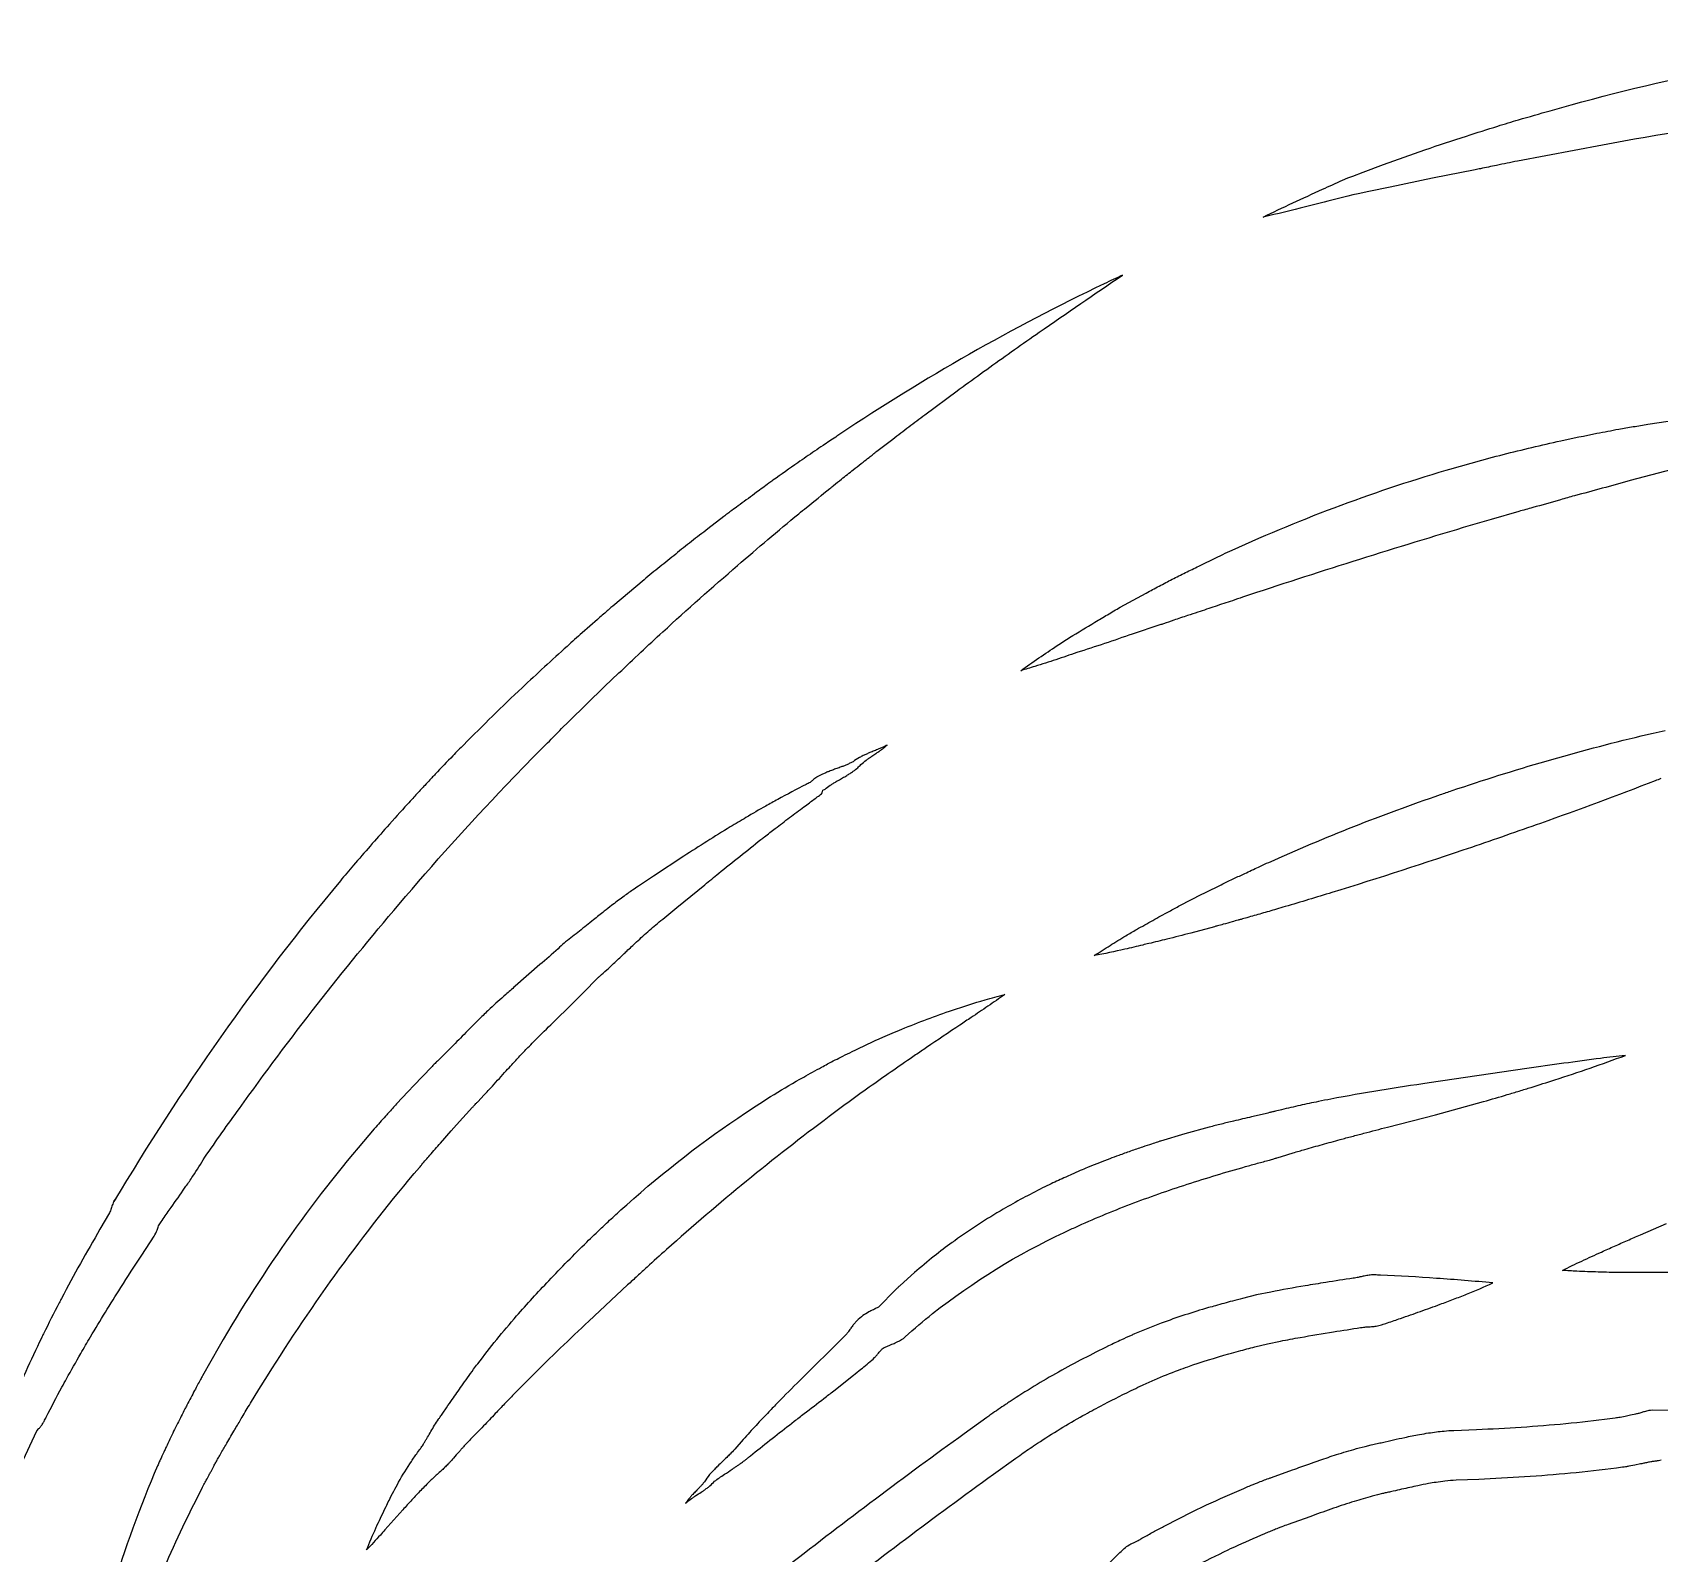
# Model space of a CAD drawing. Header units: millimetres. Extents: x 4236 to 5436, y 1579 to 2339.
# Drawn here: x 4937.3 to 5004.6, y 2058.3 to 2121.2 of the extents above; entities that cross this region are included whole.
import ezdxf

# ---------------------------------------------------------------- set-up
doc = ezdxf.new("R2010")
doc.units = ezdxf.units.MM
doc.layers.add('Default', color=70, linetype='Continuous')

msp = doc.modelspace()

# ---------------------------------------------------------------- linework, layer by layer
at = {"layer": 'Default'}
for points in [[(5016.408, 2118.696, 0.015101), (5002.293, 2116.535), (4998.775, 2115.871, 0.003196), (4998.336, 2115.785, 0.001319), (4997.897, 2115.695, -0.001776), (4997.239, 2115.559, -0.001217), (4997.019, 2115.515), (4995.258, 2115.166), (4993.505, 2114.794), (4992.625, 2114.613), (4992.184, 2114.523), (4991.963, 2114.479), (4991.746, 2114.423, -0.002016), (4990.441, 2114.087, -0.004586), (4988.689, 2113.66, -0.001402), (4988.248, 2113.558, -0.00423), (4989.474, 2114.143, -0.003023), (4990.709, 2114.71, -0.001302), (4991.537, 2115.082), (4991.745, 2115.174), (4991.956, 2115.254), (4992.38, 2115.412), (4993.23, 2115.725), (4994.936, 2116.342, -0.000984), (4996.656, 2116.906, -0.002569), (4997.95, 2117.319, -0.001161), (4998.382, 2117.453, -0.001562), (4998.816, 2117.581, -0.00141), (5000.122, 2117.955), (5000.993, 2118.203), (5001.429, 2118.327), (5001.868, 2118.438, -0.034083), (5016.109, 2121.157, -0.034686)], [(4936.86, 2061.942), (4937.52, 2063.353), (4937.606, 2063.447, 0.009788), (4937.691, 2063.548, 0.019575), (4937.746, 2063.623, 0.016106), (4937.818, 2063.749, -0.000703), (4937.908, 2063.927, -0.006697), (4938.557, 2065.161, -0.000893), (4938.749, 2065.511, -0.004206), (4939.335, 2066.552, -0.003861), (4939.736, 2067.241, -0.004154), (4940.356, 2068.264, -0.002193), (4940.99, 2069.281, -0.004425), (4941.857, 2070.627), (4942.369, 2071.405, 0.039465), (4942.493, 2071.661, 0.006847), (4942.554, 2071.83), (4942.668, 2072.002, -0.005093), (4942.997, 2072.485, -0.001594), (4943.577, 2073.309, 0.001441), (4943.689, 2073.47, 0.00498), (4943.971, 2073.884, 0.014193), (4944.464, 2074.671, -0.003882), (4945.9, 2076.694, -0.020719), (4952.505, 2085.14, -0.013983), (4956.916, 2090.045), (4958.062, 2091.23, 0.000863), (4958.647, 2091.814, 0.001485), (4959.229, 2092.4), (4959.52, 2092.694), (4961, 2094.136), (4961.601, 2094.703, -0.005527), (4963.411, 2096.4, -0.007209), (4966.504, 2099.147, -0.003404), (4967.763, 2100.223, -0.001693), (4969.034, 2101.285, 0.000659), (4969.356, 2101.545, 0.001567), (4970.32, 2102.331, -0.001544), (4970.481, 2102.461, -0.002346), (4970.806, 2102.719, -0.000919), (4971.295, 2103.103, 0.001367), (4971.621, 2103.36, 0.000944), (4971.702, 2103.424, 0.001373), (4971.947, 2103.617, -0.001027), (4972.109, 2103.746, -0.002485), (4972.273, 2103.873), (4972.932, 2104.378, -0.001312), (4973.591, 2104.883, -0.001919), (4973.922, 2105.134, -0.003183), (4974.256, 2105.382), (4975.59, 2106.375, 0.001298), (4975.927, 2106.617, 0.000691), (4976.938, 2107.351, -0.002877), (4978.981, 2108.791, -0.003566), (4982.428, 2111.152, 0.002542), (4981.67, 2110.797, 0.035619), (4970.74, 2104.579, -0.000669), (4970.566, 2104.461, -0.000542), (4970.042, 2104.11, 0.00159), (4969.693, 2103.875, 0.003055), (4969.347, 2103.637, 0.000493), (4969.002, 2103.396, 0.001877), (4967.97, 2102.669, 0.000967), (4967.8, 2102.546, 0.001977), (4967.291, 2102.173, -0.00075), (4966.613, 2101.674, -0.000872), (4966.528, 2101.612, -0.00051), (4966.274, 2101.425, 0.002467), (4966.104, 2101.3, 0.004752), (4965.937, 2101.172), (4965.271, 2100.657, 0.000245), (4964.938, 2100.399, 0.001029), (4964.605, 2100.141, 0.002206), (4964.274, 2099.881, 0.003384), (4963.946, 2099.617, -0.000541), (4963.29, 2099.09, 0.001701), (4962.962, 2098.825, 0.003017), (4962.637, 2098.557), (4961.349, 2097.47, 0.001826), (4961.269, 2097.403, 0.002949), (4961.109, 2097.266, 0.002088), (4960.712, 2096.919), (4960.078, 2096.364, 0.001398), (4959.451, 2095.801, 0.005283), (4957.592, 2094.088, 0.009906), (4955.179, 2091.729, 0.006182), (4954.732, 2091.279, 0.002396), (4953.999, 2090.515, 0.00157), (4953.926, 2090.439, 0.002392), (4953.782, 2090.285, 0.000953), (4953.568, 2090.052, -0.001378), (4953.424, 2089.898, 0.001323), (4953.066, 2089.51, 0.002961), (4952.854, 2089.276, 0.003267), (4952.006, 2088.336, 0.003922), (4950.618, 2086.747, 0.002227), (4950.074, 2086.102, 0.039841), (4940.71, 2072.837), (4940.769, 2072.937, 0.038512), (4940.658, 2072.732, 0.022413), (4940.591, 2072.555, 0.005659), (4940.56, 2072.455, 0.003636), (4940.531, 2072.377), (4940.131, 2071.693, 0.004696), (4939.32, 2070.274, 0.007647), (4938.539, 2068.834, 0.001022), (4938.444, 2068.652, 0.005556), (4937.795, 2067.371, 0.001316), (4937.705, 2067.189, 0.015501), (4936.459, 2064.407)], [(5005.748, 2103.269), (5004.59, 2102.959), (5003.431, 2102.659, -0.002484), (5002.278, 2102.339, -0.001794), (5001.123, 2102.029, -0.001367), (5000.548, 2101.864, -0.001499), (4999.398, 2101.541, -0.000337), (4998.822, 2101.381), (4997.676, 2101.043), (4996.528, 2100.712, 0.007899), (4987.4, 2097.837, -0.00337), (4986.974, 2097.691, -0.001346), (4986.262, 2097.454, -0.001316), (4985.549, 2097.217, -0.002301), (4985.12, 2097.078, 0.000758), (4984.551, 2096.882, -0.001921), (4984.124, 2096.736, -0.000941), (4983.981, 2096.689), (4982.835, 2096.31, -0.002208), (4981.692, 2095.92, -0.003656), (4980.539, 2095.543, -0.002949), (4979.676, 2095.251, -0.004673), (4978.805, 2094.973, -0.004049), (4978.218, 2094.796, -0.0062), (4978.969, 2095.323, -0.004435), (4979.731, 2095.833, -0.001903), (4980.243, 2096.167, -0.004303), (4981.286, 2096.801, -0.001373), (4981.811, 2097.113, -0.001028), (4982.337, 2097.422), (4983.408, 2098.007, -0.001878), (4983.677, 2098.151, -0.001066), (4984.217, 2098.437, 0.000364), (4984.487, 2098.58, -0.002779), (4984.759, 2098.717, -0.001673), (4985.033, 2098.852, -0.001133), (4985.581, 2099.12, -0.001364), (4986.268, 2099.453, -0.00286), (4986.682, 2099.65, -0.036466), (4995.824, 2103.09, -0.002046), (4997.001, 2103.42, -0.001507), (4998.18, 2103.742, -0.004118), (5000.558, 2104.309, -0.003843), (5002.056, 2104.614, -0.001496), (5002.956, 2104.787, -0.000637), (5003.559, 2104.889, -0.002153), (5004.162, 2104.988), (5005.369, 2105.175, -0.003466)], [(5004.701, 2090.332, -0.002409), (5004.464, 2090.241, -0.007616), (4999.723, 2088.481, -0.00348), (4996.861, 2087.488, -0.00722), (4991.096, 2085.621, -0.002855), (4989.159, 2085.038, -0.002671), (4988.795, 2084.93, -0.001158), (4988.186, 2084.754, -0.001614), (4987.578, 2084.58, -0.002243), (4987.333, 2084.512, -0.001387), (4987.211, 2084.479, 0.001158), (4986.966, 2084.41, -0.000577), (4986.6, 2084.307, -0.001732), (4986.355, 2084.24, -0.001154), (4986.233, 2084.206), (4985.25, 2083.946, -0.002492), (4984.263, 2083.691, -0.003358), (4983.519, 2083.509, -0.001365), (4983.27, 2083.45, -0.003468), (4982.523, 2083.274, -0.010407), (4981.262, 2083.013, -0.007116), (4981.913, 2083.431, -0.005213), (4982.572, 2083.832, -0.002262), (4983.014, 2084.093, -0.003928), (4983.684, 2084.47, -0.002723), (4984.357, 2084.839, -0.001096), (4984.808, 2085.082), (4985.717, 2085.548, -0.00298), (4986.06, 2085.72, -0.000766), (4986.403, 2085.889, 0.00031), (4986.632, 2086.003, -0.002768), (4986.862, 2086.114, -0.001709), (4987.092, 2086.223, -0.001295), (4987.554, 2086.439, -0.001218), (4988.132, 2086.709, -0.002767), (4988.48, 2086.868, -0.022812), (4995.583, 2089.671, -0.001351), (4996.065, 2089.836, -0.022739), (5003.885, 2092.098, -0.002394), (5004.133, 2092.156, -0.001336), (5004.381, 2092.213, -0.000562), (5004.878, 2092.325, -0.000891)], [(4942.8, 2057.714, -0.015963), (4944.375, 2061.026, -0.004582), (4944.432, 2061.137, -0.003708), (4944.53, 2061.318, 0.002935), (4944.647, 2061.536, 0.002568), (4944.686, 2061.609, 0.001043), (4944.725, 2061.681, 0.000898), (4944.841, 2061.9, -0.002376), (4944.919, 2062.045, -0.004728), (4944.999, 2062.19, 0.000733), (4945.083, 2062.335, 0.00063), (4945.331, 2062.769, -0.001671), (4945.498, 2063.058, -0.003221), (4945.668, 2063.346, 0.000905), (4945.754, 2063.49, 0.001117), (4946.01, 2063.922, -0.001387), (4946.181, 2064.21, -0.002988), (4946.354, 2064.496), (4946.701, 2065.068), (4947.057, 2065.634, -0.03571), (4953.342, 2074.25, 0.001533), (4953.452, 2074.375, 0.002437), (4953.777, 2074.756, -0.001256), (4953.993, 2075.009, -0.003415), (4954.212, 2075.261), (4954.655, 2075.761), (4954.876, 2076.011), (4955.543, 2076.739, -0.005655), (4955.627, 2076.83, -0.002473), (4955.683, 2076.89, -0.001596), (4955.769, 2076.979), (4956.011, 2077.235, 0.002526), (4956.366, 2077.619, 0.001276), (4956.939, 2078.251, -0.001169), (4957.165, 2078.498, -0.003153), (4957.502, 2078.862, -0.004987), (4957.835, 2079.21, -0.001971), (4958.065, 2079.445, -0.003728), (4958.778, 2080.152), (4959.752, 2081.103, 0.005899), (4960.724, 2082.088, 0.001618), (4960.807, 2082.161, 0.005311), (4961.376, 2082.681, 0.002349), (4961.787, 2083.068, -0.000503), (4961.922, 2083.197, -0.002869), (4962.324, 2083.576, -0.003222), (4962.591, 2083.821, -0.004481), (4962.859, 2084.06, -0.006087), (4963.128, 2084.289, -0.004876), (4963.408, 2084.517), (4963.991, 2084.997), (4965.148, 2085.943, -0.001771), (4965.726, 2086.416, -0.003768), (4967.474, 2087.811, -0.00076), (4967.621, 2087.926, -0.001907), (4968.064, 2088.267, -0.002247), (4968.359, 2088.495, -0.000623), (4968.656, 2088.721, -0.000808), (4968.954, 2088.945, -0.002577), (4969.254, 2089.167, -0.002581), (4969.477, 2089.333, -0.000724), (4969.851, 2089.608, 0.086182), (4970.011, 2089.75, 0.001304), (4970.038, 2089.854), (4970.125, 2089.896, -0.025539), (4970.343, 2090.057, -0.008091), (4970.463, 2090.134, -0.005547), (4970.588, 2090.21, -0.004009), (4970.76, 2090.31, 0.001925), (4970.937, 2090.412, 0.003209), (4971.026, 2090.464, 0.007709), (4971.159, 2090.547, 0.010896), (4971.291, 2090.636, 0.021407), (4971.482, 2090.783, -0.023314), (4971.607, 2090.912, -0.026352), (4971.823, 2091.092, -0.008516), (4971.939, 2091.177, -0.00586), (4972.059, 2091.259, 0.001509), (4972.222, 2091.367, 0.003804), (4972.345, 2091.45, 0.006818), (4972.467, 2091.536, 0.009897), (4972.586, 2091.625, 0.013067), (4972.7, 2091.72, -0.015969), (4972.524, 2091.632, -0.007878), (4972.39, 2091.573, -0.004262), (4972.254, 2091.517, -0.00032), (4972.072, 2091.444, 0.00222), (4971.98, 2091.407, 0.00799), (4971.842, 2091.349, 0.010251), (4971.705, 2091.286, 0.015037), (4971.546, 2091.203, 0.033766), (4971.283, 2091.032, -0.013665), (4971.154, 2090.966, -0.010234), (4971.024, 2090.908, -0.007193), (4970.889, 2090.853, -0.004256), (4970.752, 2090.801, -0.001517), (4970.564, 2090.733, 0.001363), (4970.386, 2090.667, 0.002947), (4970.295, 2090.633, 0.007255), (4970.158, 2090.578, 0.01023), (4970.02, 2090.517, 0.01762), (4969.805, 2090.411, 0.008854), (4969.782, 2090.399, 0.05643), (4969.622, 2090.271, -0.062134), (4969.509, 2090.178, 0.000994), (4969.34, 2090.092, 0.008315), (4968.17, 2089.472, 0.002766), (4967.673, 2089.196, 0.006186), (4966.854, 2088.723, 0.003879), (4966.204, 2088.335, 0.004194), (4965.239, 2087.738, 0.002244), (4964.284, 2087.129), (4963.027, 2086.299), (4962.406, 2085.885, 0.00364), (4962.165, 2085.722, 0.00773), (4961.762, 2085.436, 0.006023), (4961.294, 2085.084, 0.002699), (4960.99, 2084.846, 0.002013), (4960.544, 2084.491, -0.000101), (4960.253, 2084.256, -0.001069), (4959.966, 2084.025, -0.002569), (4959.68, 2083.798, -0.004255), (4959.395, 2083.578), (4959.331, 2083.521, -0.001818), (4959.084, 2083.299, -0.003442), (4958.328, 2082.638), (4957.304, 2081.743, 0.001482), (4956.917, 2081.402, 0.0043), (4956.269, 2080.819, 0.006469), (4955.881, 2080.447, 0.002694), (4955.633, 2080.2, 0.00138), (4955.268, 2079.831, -0.001268), (4954.674, 2079.227, -0.002939), (4954.322, 2078.876), (4954.089, 2078.647, 0.006919), (4953.962, 2078.525, 0.008636), (4953.84, 2078.399), (4953.111, 2077.641), (4952.875, 2077.387), (4952.404, 2076.88, 0.005185), (4952.229, 2076.689, 0.001525), (4952.056, 2076.495, -0.001585), (4951.94, 2076.366, 0.001127), (4951.709, 2076.108, 0.002042), (4951.48, 2075.849, 0.048164), (4945.055, 2066.84), (4944.711, 2066.241), (4944.377, 2065.636, 0.001753), (4944.293, 2065.485, 0.004065), (4944.046, 2065.03, 0.002235), (4943.726, 2064.419, 0.001589), (4943.646, 2064.266, 0.002417), (4943.489, 2063.958, 0.00098), (4943.256, 2063.493, -0.001354), (4943.1, 2063.184, 0.005258), (4942.987, 2062.948, 0.001347), (4942.876, 2062.709, -0.001859), (4942.803, 2062.55, 0.002386), (4942.656, 2062.232, 0.003281), (4942.584, 2062.073, 0.00541), (4942.515, 2061.912, 0.029066), (4940.623, 2056.71, -0.000669)], [(5005.371, 2069.911), (5004.188, 2069.899, 0.000733), (5003.596, 2069.899, -0.001471), (5003.3, 2069.9, -0.002689), (5003.004, 2069.904, -0.003054), (5002.113, 2069.924, -0.004602), (5001.221, 2069.958, -0.00391), (5000.625, 2069.992, -0.005609), (5001.431, 2070.381, -0.004125), (5002.24, 2070.752, -0.001845), (5002.78, 2070.993, -0.002543), (5003.05, 2071.114, -0.001379), (5003.32, 2071.234, 0.00077), (5003.86, 2071.47), (5004.94, 2071.932, -0.028347)], [(4969.847, 2056.129, -0.003861), (4973.448, 2058.878, -0.004903), (4977.093, 2061.563), (4978.011, 2062.222, -0.002856), (4978.182, 2062.344, -0.001193), (4978.462, 2062.54, -0.001405), (4978.746, 2062.732, -0.003646), (4978.917, 2062.846, -0.018378), (4980.795, 2063.986, -0.005925), (4981.522, 2064.382, -0.007929), (4982.759, 2065.009, -0.000894), (4982.885, 2065.07, -0.003457), (4983.256, 2065.247, -0.006469), (4983.748, 2065.469, -0.011901), (4984.752, 2065.872, -0.004284), (4985.135, 2066.01, -0.015815), (4986.835, 2066.543, -0.003093), (4987.235, 2066.654, -0.003383), (4987.907, 2066.83), (4988.433, 2066.961), (4988.962, 2067.068, -0.003708), (4989.782, 2067.221, -0.004909), (4991.163, 2067.454, -0.002852), (4992.275, 2067.625, -0.003849), (4992.345, 2067.635, -0.013827), (4992.555, 2067.657, -0.003479), (4992.626, 2067.662, 0.002451), (4992.732, 2067.669, 0.008484), (4992.838, 2067.679, 0.014904), (4992.925, 2067.691, 0.029614), (4993.15, 2067.744, 0.005986), (4993.218, 2067.766, 0.002861), (4993.32, 2067.801, -0.002706), (4993.389, 2067.824, 0.00094), (4993.935, 2068.01, 0.002597), (4994.756, 2068.296, 0.004359), (4995.577, 2068.593, 0.002797), (4996.123, 2068.799, 0.004028), (4996.667, 2069.013, 0.011245), (4997.746, 2069.473, 0.004236), (4996.581, 2069.577, 0.002648), (4995.422, 2069.663, 0.006702), (4993.109, 2069.795, -0.002823), (4993.036, 2069.798, 0.002975), (4992.927, 2069.804, 0.008068), (4992.819, 2069.806, 0.012874), (4992.729, 2069.803, 0.031514), (4992.534, 2069.779, 0.004399), (4992.429, 2069.758, 0.001423), (4992.254, 2069.72, -0.002576), (4992.184, 2069.705, -0.007015), (4992.078, 2069.685, -0.01056), (4991.972, 2069.669, 0.003073), (4990.838, 2069.495, 0.002867), (4989.985, 2069.355, 0.006087), (4988.561, 2069.095), (4987.975, 2068.976), (4987.398, 2068.832, 0.001941), (4986.977, 2068.724, 0.004958), (4986.274, 2068.532, 0.002133), (4985.993, 2068.452, 0.018086), (4984.032, 2067.809, 0.012154), (4982.926, 2067.365, 0.00182), (4982.79, 2067.305, 0.00463), (4982.382, 2067.119, 0.004261), (4981.853, 2066.867, 0.006482), (4980.815, 2066.344, 0.007961), (4979.786, 2065.79, 0.018751), (4977.779, 2064.57, 0.00305), (4977.595, 2064.448, 0.001516), (4977.29, 2064.242, 0.001311), (4976.988, 2064.031, 0.003285), (4976.813, 2063.905), (4975.884, 2063.239, 0.004896), (4972.207, 2060.531, 0.003781), (4968.581, 2057.762)], [(4981.128, 2057.082, -0.0167), (4982.326, 2058.323, -0.002052), (4982.503, 2058.495, -0.065575), (4982.699, 2058.637, -0.009559), (4982.78, 2058.677, -0.001662), (4982.917, 2058.741, 0.007167), (4983.024, 2058.797, 0.002326), (4983.076, 2058.826, 0.002357), (4983.234, 2058.914, -0.002912), (4983.339, 2058.973, -0.003232), (4983.549, 2059.09, -0.002018), (4983.76, 2059.205, -0.001611), (4984.184, 2059.433, -0.009704), (4985.689, 2060.189, -0.001197), (4985.907, 2060.292, -0.009643), (4987.446, 2060.978, -0.001178), (4987.668, 2061.072, -0.000528), (4988.014, 2061.213, -0.004092), (4988.246, 2061.304, -0.007433), (4988.478, 2061.39, -0.005049), (4988.593, 2061.429), (4989.469, 2061.745, -0.001801), (4990.138, 2061.985, -0.002467), (4990.59, 2062.144, -0.005421), (4991.281, 2062.374, -0.009383), (4992.108, 2062.62, -0.001524), (4992.227, 2062.653), (4992.468, 2062.716), (4992.72, 2062.777, -0.004562), (4992.843, 2062.806, -0.002242), (4992.961, 2062.831, 0.002276), (4993.186, 2062.879, 0.001305), (4993.64, 2062.981, -0.0025), (4994.108, 2063.085, -0.007838), (4994.715, 2063.206, -0.006922), (4995.092, 2063.269, -0.015093), (4995.736, 2063.349, -0.011237), (4996.135, 2063.376), (4997.073, 2063.414, 0.00535), (4998.925, 2063.514, 0.006951), (5000.767, 2063.661, 0.008989), (5002.593, 2063.867), (5002.807, 2063.896, 0.004632), (5003.019, 2063.928), (5003.224, 2063.968), (5003.445, 2064.014), (5003.668, 2064.061, 0.004338), (5003.737, 2064.076, 0.008299), (5003.806, 2064.092, 0.012178), (5003.889, 2064.117, -0.003378), (5004.025, 2064.161, -0.01292), (5004.121, 2064.189, -0.022108), (5004.219, 2064.211, -0.035708), (5004.334, 2064.222), (5005.286, 2064.218, 0.002685)], [(5004.709, 2062.149, -0.024491), (5004.607, 2062.123, -0.009418), (5004.548, 2062.112, -0.006195), (5004.488, 2062.103, -0.00355), (5004.339, 2062.084, 0.008331), (5004.279, 2062.075, 0.009123), (5004.19, 2062.059, 0.005008), (5004.101, 2062.04, -0.002352), (5003.953, 2062.008, -0.005521), (5003.864, 2061.99), (5003.626, 2061.941), (5003.37, 2061.892, -0.010715), (5003.306, 2061.88, -0.006723), (5003.243, 2061.87, -0.0039), (5003.118, 2061.853), (5002.868, 2061.819, -0.009416), (5000.962, 2061.604, -0.007278), (4999.061, 2061.452, -0.005666), (4997.164, 2061.349), (4996.227, 2061.311, 0.016626), (4995.768, 2061.275, 0.010281), (4995.403, 2061.226, 0.007785), (4995.085, 2061.173, 0.006783), (4994.652, 2061.088, 0.002831), (4994.319, 2061.015, 0.000294), (4993.631, 2060.861, -0.003213), (4993.514, 2060.835, 0.000433), (4993.341, 2060.799, 0.003742), (4993.18, 2060.762), (4992.976, 2060.713), (4992.763, 2060.657, 0.009772), (4992.016, 2060.439, 0.001223), (4991.909, 2060.405, 0.004165), (4991.479, 2060.264, 0.00298), (4991.047, 2060.115, 0.001917), (4990.612, 2059.961, 0.00123), (4990.174, 2059.802), (4989.283, 2059.481, 0.011681), (4989.02, 2059.388, 0.004369), (4988.866, 2059.328, 0.002381), (4988.662, 2059.245, -0.001438), (4988.458, 2059.162, 0.007652), (4987.201, 2058.614, 0.003022), (4986.786, 2058.422, 0.00917), (4985.352, 2057.712, 0.001509)]]:
    msp.add_lwpolyline(points, format="xyb", dxfattribs=at)
for points in [[(4954.17, 2063.887, -0.003039), (4954.205, 2063.936, 0.00799), (4954.31, 2064.086), (4954.466, 2064.313, -0.003575), (4954.701, 2064.653, -0.001495), (4955.096, 2065.215, -0.001546), (4955.336, 2065.554, -0.003688), (4955.586, 2065.901, -0.003907), (4955.756, 2066.128, -0.018355), (4957.367, 2068.108, -0.010453), (4958.696, 2069.566, -0.008826), (4960.27, 2071.166, -0.00344), (4960.88, 2071.752, -0.000993), (4961.085, 2071.946, -0.002194), (4961.605, 2072.423, -0.002253), (4961.919, 2072.706, -0.035389), (4966.833, 2076.51, -0.017711), (4969.241, 2077.99, -0.004484), (4969.611, 2078.197, -0.00284), (4969.984, 2078.398, -0.001164), (4970.233, 2078.531, -0.005247), (4970.859, 2078.856, -0.004228), (4971.24, 2079.044, -0.010343), (4972.519, 2079.638, -0.005431), (4973.297, 2079.97, -0.006945), (4974.344, 2080.381, -0.008588), (4975.403, 2080.758, -0.011244), (4976.743, 2081.18, -0.008827), (4977.558, 2081.4, -0.004007), (4976.864, 2080.92, -0.001944), (4976.169, 2080.452, -0.000519), (4975.707, 2080.142, 0.000835), (4974.327, 2079.213, 0.001324), (4973.871, 2078.902, 0.004805), (4972.068, 2077.648, 0.006249), (4970.302, 2076.359, 0.010953), (4966.871, 2073.681, 0.010856), (4963.569, 2070.856, 0.003864), (4962.761, 2070.127, 0.002259), (4962.359, 2069.761, 0.001136), (4961.959, 2069.392), (4960.357, 2067.898, 0.002765), (4959.169, 2066.772, 0.00449), (4958.003, 2065.632, 0.003954), (4957.242, 2064.861, 0.000568), (4956.866, 2064.471, 0.002043), (4956.484, 2064.07, -0.001511), (4956.001, 2063.56, -0.003072), (4955.708, 2063.258), (4955.464, 2063.006, -0.000725), (4955.335, 2062.877, 0.009463), (4955.229, 2062.766, 0.003281), (4955.165, 2062.695, 0.001755), (4955.078, 2062.597, 0.000009), (4954.989, 2062.495, -0.002327), (4954.754, 2062.227, -0.004674), (4954.604, 2062.06, -0.002749), (4954.524, 2061.975, -0.009372), (4954.386, 2061.835, -0.005222), (4954.344, 2061.794, -0.003234), (4954.27, 2061.725, -0.004196), (4954.217, 2061.677), (4954.168, 2061.634, 0.013338), (4953.828, 2061.324, 0.006504), (4953.591, 2061.089, 0.003409), (4953.402, 2060.896, 0.004745), (4953.215, 2060.7, 0.003121), (4953.03, 2060.499, 0.001526), (4952.845, 2060.296, 0.000479), (4952.66, 2060.09), (4951.918, 2059.257, 0.001719), (4951.729, 2059.049, -0.001655), (4951.447, 2058.739, -0.00558), (4951.158, 2058.43, -0.009929), (4951.546, 2059.336, -0.001204), (4951.604, 2059.464, -0.001168), (4951.782, 2059.845, -0.003248), (4951.963, 2060.225, -0.003537), (4952.087, 2060.477, -0.0118), (4952.484, 2061.231, -0.020745), (4953.012, 2062.094, -0.010878), (4953.267, 2062.455), (4953.351, 2062.569, 0.001432), (4953.419, 2062.666, 0.006593), (4953.469, 2062.741, 0.004136), (4953.518, 2062.819, 0.001423), (4953.551, 2062.872, 0.003527), (4953.617, 2062.981, 0.002128), (4953.683, 2063.094, 0.00167), (4953.82, 2063.331, -0.020219), (4954.136, 2063.838, -0.004672)], [(4973.18, 2069.323, 0.004719), (4973.131, 2069.278, 0.013528), (4973.036, 2069.184), (4972.333, 2068.476, -0.008178), (4972.282, 2068.447, -0.010516), (4972.127, 2068.368, 0.001813), (4972.025, 2068.317, 0.006443), (4971.94, 2068.273, 0.023818), (4971.694, 2068.123, 0.045785), (4971.44, 2067.907, 0.017137), (4971.345, 2067.802, 0.015769), (4971.246, 2067.678, 0.006676), (4971.149, 2067.542, 0.000992), (4971.097, 2067.467, -0.002452), (4971.029, 2067.37, -0.001368), (4970.698, 2067.037, -0.002068), (4970.364, 2066.706), (4969.634, 2065.984, 0.002247), (4969.083, 2065.441, 0.001784), (4968.167, 2064.524, 0.001657), (4967.806, 2064.15, 0.004382), (4967.269, 2063.581, 0.006514), (4966.744, 2063.001), (4966.389, 2062.596, -0.009508), (4966.194, 2062.395, -0.002966), (4966.059, 2062.261, 0.001401), (4965.874, 2062.082, 0.003144), (4965.687, 2061.899, 0.00412), (4965.548, 2061.759, 0.010071), (4965.287, 2061.472, -0.042559), (4965.086, 2061.186, -0.009922), (4965.012, 2061.101, -0.006966), (4964.917, 2061, -0.001703), (4964.853, 2060.933, 0.001246), (4964.721, 2060.799, 0.00355), (4964.655, 2060.73, 0.009242), (4964.559, 2060.624, 0.01105), (4964.483, 2060.533, 0.028105), (4964.358, 2060.359, -0.014724), (4964.447, 2060.437, -0.023522), (4964.652, 2060.591, -0.005952), (4964.768, 2060.668, -0.001675), (4965.005, 2060.822, 0.00714), (4965.124, 2060.902, 0.010845), (4965.242, 2060.988, 0.014241), (4965.357, 2061.081, 0.034033), (4965.55, 2061.27, -0.008779), (4965.754, 2061.417, -0.005228), (4965.965, 2061.56, 0.000557), (4966.287, 2061.773, 0.002039), (4966.395, 2061.846, 0.00084), (4966.45, 2061.882, 0.002292), (4966.559, 2061.957, 0.00347), (4966.668, 2062.033, 0.007237), (4966.846, 2062.165, 0.009807), (4966.965, 2062.259, 0.0005), (4967.04, 2062.321), (4967.24, 2062.486, -0.006616), (4968.852, 2063.754, -0.001834), (4969.259, 2064.068, 0.000504), (4970.077, 2064.695, 0.002321), (4970.485, 2065.013), (4971.301, 2065.655, 0.002222), (4971.605, 2065.901, 0.001938), (4972.121, 2066.328), (4972.173, 2066.385, 0.006281), (4972.256, 2066.478, 0.003047), (4972.33, 2066.566, -0.00174), (4972.395, 2066.643, -0.006328), (4972.49, 2066.746, -0.014418), (4972.575, 2066.803, -0.004814), (4972.709, 2066.862, -0.003732), (4972.839, 2066.915, 0.002296), (4972.941, 2066.957, 0.006787), (4973.027, 2066.994, 0.042273), (4973.368, 2067.182), (4973.444, 2067.251, -0.014909), (4974.575, 2068.206, -0.057632), (4980.016, 2071.562, -0.003557), (4980.465, 2071.771, -0.016032), (4982.755, 2072.729, -0.012751), (4985.111, 2073.557, -0.009561), (4987.518, 2074.284, -0.00212), (4987.763, 2074.353, -0.001085), (4988.011, 2074.421, 0.000837), (4988.507, 2074.558, 0.006829), (4988.693, 2074.61, 0.002625), (4988.819, 2074.647, 0.001201), (4989.007, 2074.705), (4989.491, 2074.854, -0.003021), (4989.973, 2074.996, -0.002942), (4990.7, 2075.202, -0.001362), (4991.431, 2075.403, -0.002277), (4991.92, 2075.534, -0.001251), (4992.411, 2075.663, 0.000557), (4993.397, 2075.919), (4995.377, 2076.433), (4996.371, 2076.698), (4997.362, 2076.977, 0.00452), (4998.349, 2077.265, 0.000851), (4998.842, 2077.412, 0.001461), (4999.088, 2077.487, 0.002495), (4999.334, 2077.563, 0.002699), (5000.314, 2077.874, 0.005308), (5001.779, 2078.362, 0.006635), (5003.233, 2078.886, 0.002876), (5002.21, 2078.762, 0.002724), (5000.682, 2078.557, 0.001119), (4999.158, 2078.342), (4995.109, 2077.749, 0.004738), (4993.078, 2077.436, 0.006381), (4991.045, 2077.077, 0.003472), (4990.536, 2076.977, 0.004074), (4989.773, 2076.814, 0.002811), (4989.011, 2076.64, -0.0006), (4988.756, 2076.579, 0.001586), (4988.63, 2076.548, 0.003009), (4988.507, 2076.517, -0.000803), (4988.387, 2076.486, -0.00192), (4988.266, 2076.455, -0.003539), (4988.144, 2076.425, -0.00505), (4988.02, 2076.397, -0.000431), (4987.771, 2076.34, 0.000645), (4987.399, 2076.256, 0.002918), (4987.024, 2076.168, 0.000879), (4986.519, 2076.044, 0.001552), (4986.267, 2075.981, 0.002663), (4986.015, 2075.916), (4985.01, 2075.639), (4984.008, 2075.341, 0.001505), (4983.884, 2075.301, 0.002294), (4983.635, 2075.219, 0.000939), (4983.262, 2075.094, -0.001278), (4983.014, 2075.011, 0.000814), (4982.767, 2074.924, 0.002331), (4982.272, 2074.747, 0.002711), (4981.903, 2074.61, 0.009375), (4981.046, 2074.271, 0.001973), (4980.985, 2074.247, 0.007278), (4980.682, 2074.119, 0.002955), (4980.32, 2073.959, -0.00212), (4980.079, 2073.851, 0.007215), (4979.778, 2073.717, 0.003922), (4979.48, 2073.575, 0.000498), (4979.123, 2073.401, 0.016324), (4977.492, 2072.521, 0.02478), (4975.488, 2071.22, 0.002089), (4975.38, 2071.143, 0.01254), (4974.639, 2070.58, 0.00962), (4973.822, 2069.899), (4973.229, 2069.367, 0.003346)]]:
    msp.add_lwpolyline(points, format="xyb", close=True, dxfattribs=at)

doc.saveas('drawing.dxf')
